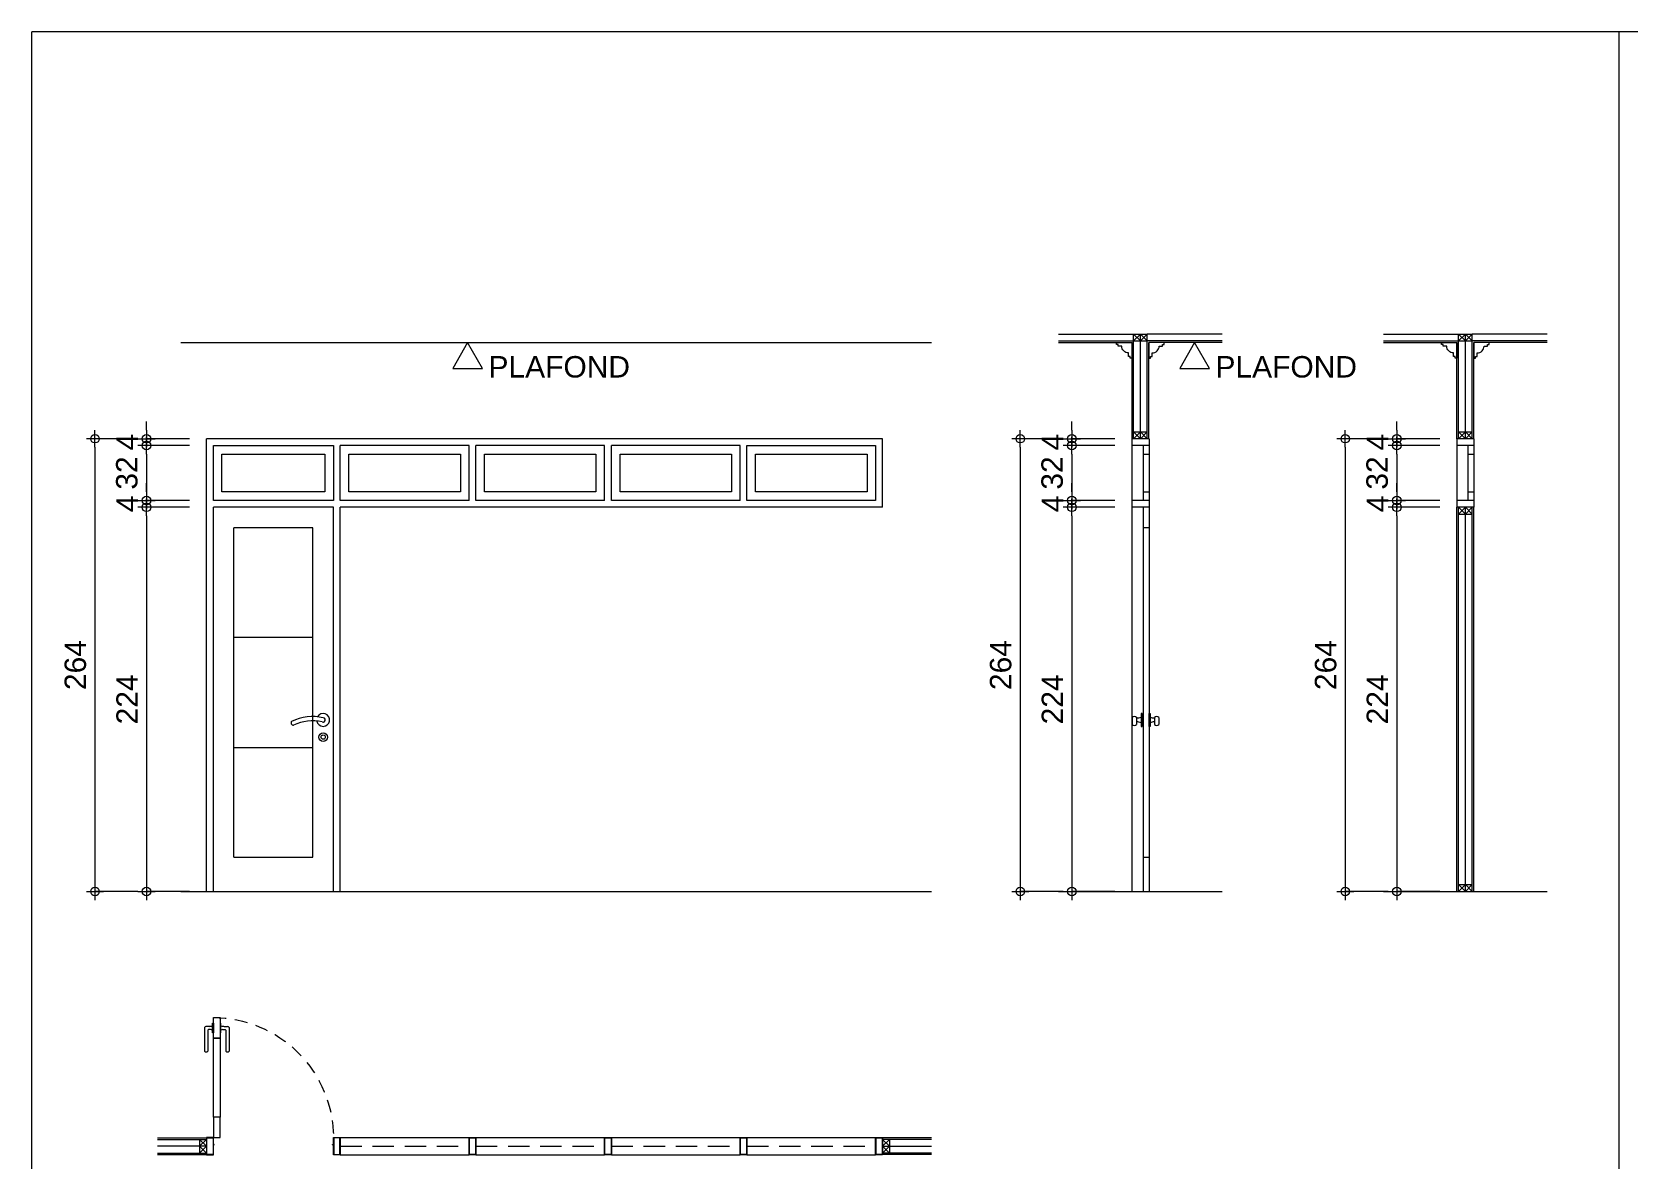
# Model space of a CAD drawing. Header units: millimetres. Extents: x -11 to 1625, y -267 to 195.
# Drawn here: x 998.4 to 1017, y -142.89 to -129.75 of the extents above; entities that cross this region are included whole.
import ezdxf

# ---------------------------------------------------------------- set-up
doc = ezdxf.new("R2010")
doc.units = ezdxf.units.MM
doc.linetypes.add('HIDDEN', pattern=[0.375, 0.25, -0.125])
for name, color, linetype, lineweight in [('ars', 11, 'Continuous', 5), ('kus', 63, 'Continuous', 15), ('lan', 7, 'Continuous', 15), ('not', 7, 'Continuous', 20), ('PARTISI', 190, 'Continuous', 9), ('pla', 213, 'Continuous', 15), ('u', 6, 'Continuous', 20)]:
    doc.layers.add(name, color=color, linetype=linetype, lineweight=lineweight)
doc.styles.add('S', font='SIMPLEX', dxfattribs={"width": 1.1})
doc.styles.get("Standard").update_dxf_attribs({"font": 'ARIALUNI.TTF'})
doc.dimstyles.new('SK 50', dxfattribs={"dimtxt": 0.25, "dimasz": 0.1, "dimexe": 0, "dimexo": 0, "dimgap": 0.1, "dimtad": 1, "dimdec": 0, "dimlfac": 50, "dimzin": 12, "dimdsep": 46, "dimtxsty": 'Standard', "dimblk": 'BULAT', "dimcen": 0.1, "dimclrd": 256, "dimclre": 256, "dimclrt": 256, "dimadec": 0, "dimazin": 3, "dimtfac": 1, "dimtdec": 0, "dimtofl": 0, "dimtmove": 0, "dimatfit": 3, "dimldrblk": 'BULAT', "dimfxl": 0, "dimtolj": 1, "dimtzin": 0, "dimlwd": -1, "dimlwe": -1, "dimarcsym": 0})

# ---------------------------------------------------------------- blocks, each defined once
blk = doc.blocks.new('P 70')
at = {"linetype": 'HIDDEN', "ltscale": 0.3}
blk.add_lwpolyline([(-0.74, 0.1, -0.414214), (-0.04, 0.8, -1.303225)], format="xyb", dxfattribs=at)
for points in [[(-0.04, 0.8), (-0.08, 0.8), (-0.08, 0.68), (-0.04, 0.68)], [(-0.04, 0.68), (-0.08, 0.68), (-0.08, 0.22), (-0.04, 0.22)], [(-0.04, 0.1), (-0.08, 0.1), (-0.08, 0.22), (-0.04, 0.22)], [(-0.7351, 0.06), (-0.74, 0.06), (-0.74, 0.0615), (-0.74, 0.1), (-0.78, 0.1), (-0.78, 0), (-0.74, 0), (-0.74, 0.0565), (-0.7351, 0.0583)], [(-0.742, 0.002), (-0.778, 0.002), (-0.778, 0.098), (-0.742, 0.098)], [(-0.0449, 0.06), (-0.04, 0.06), (-0.04, 0.0615), (-0.04, 0.1), (0, 0.1), (0, 0), (-0.04, 0), (-0.04, 0.0565), (-0.0449, 0.0583)], [(-0.038, 0.002), (-0.002, 0.002), (-0.002, 0.098), (-0.038, 0.098)]]:
    blk.add_lwpolyline(points, close=True)
blk = doc.blocks.new('PEILA')
blk.add_lwpolyline([(-0.188, -0.325), (0.188, -0.325), (0, 0)], close=True)
at = {"style": 'S', "width": 1.1, "flags": 4}
blk.add_attdef('CAT', (0.265, -0.289), '', height=0.2, dxfattribs=at)
blk = doc.blocks.new('BULAT')
for p, q in [((-1, 0), (1, 0)), ((0, -1), (0, 1))]:
    blk.add_line(p, q)
blk.add_circle((0, 0), 0.5)
blk = doc.blocks.new('*D2108')
at = {"layer": 'Defpoints', "color": 0, "ltscale": 0.15}
for p in [(1000.231, -135.29), (999.731, -139.77), (1000.231, -139.77)]:
    blk.add_point(p, dxfattribs=at)
at = {"layer": 'u', "ltscale": 0.15}
for p, q in [((1000.231, -135.29), (999.731, -135.29)), ((999.731, -135.39), (999.731, -139.67)), ((1000.231, -139.77), (999.731, -139.77))]:
    blk.add_line(p, q, dxfattribs=at)
at = {"layer": 'u', "ltscale": 0.15, "xscale": 0.1, "yscale": 0.1, "zscale": 0.1}
for p, rotation in [((999.731, -135.29), 90), ((999.731, -139.77), 270)]:
    blk.add_blockref('BULAT', p, dxfattribs=dict(at, rotation=rotation))
at = {"layer": 'u', "ltscale": 0.15, "insert": (999.505, -137.53), "char_height": 0.25, "attachment_point": 5, "rotation": 90}
blk.add_mtext('\\A1;224', dxfattribs=at)
blk = doc.blocks.new('*D2109')
at = {"layer": 'Defpoints', "color": 0, "ltscale": 0.15}
for p in [(1000.231, -134.57), (999.731, -135.21), (1000.231, -135.21)]:
    blk.add_point(p, dxfattribs=at)
at = {"layer": 'u', "ltscale": 0.15}
for p, q in [((1000.231, -134.57), (999.731, -134.57)), ((999.731, -134.67), (999.731, -135.11)), ((1000.231, -135.21), (999.731, -135.21))]:
    blk.add_line(p, q, dxfattribs=at)
at = {"layer": 'u', "ltscale": 0.15, "xscale": 0.1, "yscale": 0.1, "zscale": 0.1}
for p, rotation in [((999.731, -134.57), 90), ((999.731, -135.21), 270)]:
    blk.add_blockref('BULAT', p, dxfattribs=dict(at, rotation=rotation))
at = {"layer": 'u', "ltscale": 0.15, "insert": (999.503, -134.89), "char_height": 0.25, "attachment_point": 5, "rotation": 90}
blk.add_mtext('\\A1;32', dxfattribs=at)
blk = doc.blocks.new('*D2110')
at = {"layer": 'Defpoints', "color": 0, "ltscale": 0.15}
for p in [(1000.231, -134.49), (999.731, -134.57), (1000.231, -134.57)]:
    blk.add_point(p, dxfattribs=at)
at = {"layer": 'u', "ltscale": 0.15}
for p, q in [((999.731, -134.39), (999.731, -134.29)), ((1000.231, -134.49), (999.731, -134.49)), ((1000.231, -134.57), (999.731, -134.57)), ((999.731, -134.67), (999.731, -134.77))]:
    blk.add_line(p, q, dxfattribs=at)
at = {"layer": 'u', "ltscale": 0.15, "xscale": 0.1, "yscale": 0.1, "zscale": 0.1}
for p, rotation in [((999.731, -134.49), 270), ((999.731, -134.57), 90)]:
    blk.add_blockref('BULAT', p, dxfattribs=dict(at, rotation=rotation))
at = {"layer": 'u', "ltscale": 0.15, "insert": (999.506, -134.53), "char_height": 0.25, "attachment_point": 5, "rotation": 90}
blk.add_mtext('\\A1;4', dxfattribs=at)
blk = doc.blocks.new('*D2111')
at = {"layer": 'Defpoints', "color": 0, "ltscale": 0.15}
for p in [(999.631, -134.49), (999.131, -139.77), (999.631, -139.77)]:
    blk.add_point(p, dxfattribs=at)
at = {"layer": 'u', "ltscale": 0.15}
for p, q in [((999.631, -134.49), (999.131, -134.49)), ((999.131, -134.59), (999.131, -139.67)), ((999.631, -139.77), (999.131, -139.77))]:
    blk.add_line(p, q, dxfattribs=at)
at = {"layer": 'u', "ltscale": 0.15, "xscale": 0.1, "yscale": 0.1, "zscale": 0.1}
for p, rotation in [((999.131, -134.49), 90), ((999.131, -139.77), 270)]:
    blk.add_blockref('BULAT', p, dxfattribs=dict(at, rotation=rotation))
at = {"layer": 'u', "ltscale": 0.15, "insert": (998.903, -137.13), "char_height": 0.25, "attachment_point": 5, "rotation": 90}
blk.add_mtext('\\A1;264', dxfattribs=at)
blk = doc.blocks.new('*D2112')
at = {"layer": 'Defpoints', "color": 0, "ltscale": 0.15}
for p in [(1000.231, -135.21), (999.731, -135.29), (1000.231, -135.29)]:
    blk.add_point(p, dxfattribs=at)
at = {"layer": 'u', "ltscale": 0.15}
for p, q in [((999.731, -135.11), (999.731, -135.01)), ((1000.231, -135.21), (999.731, -135.21)), ((1000.231, -135.29), (999.731, -135.29)), ((999.731, -135.39), (999.731, -135.49))]:
    blk.add_line(p, q, dxfattribs=at)
at = {"layer": 'u', "ltscale": 0.15, "xscale": 0.1, "yscale": 0.1, "zscale": 0.1}
for p, rotation in [((999.731, -135.21), 270), ((999.731, -135.29), 90)]:
    blk.add_blockref('BULAT', p, dxfattribs=dict(at, rotation=rotation))
at = {"layer": 'u', "ltscale": 0.15, "insert": (999.506, -135.25), "char_height": 0.25, "attachment_point": 5, "rotation": 90}
blk.add_mtext('\\A1;4', dxfattribs=at)
blk = doc.blocks.new('*D2113')
at = {"layer": 'Defpoints', "color": 0, "ltscale": 0.15}
for p in [(1011.017, -135.29), (1010.517, -139.77), (1011.017, -139.77)]:
    blk.add_point(p, dxfattribs=at)
at = {"layer": 'u', "ltscale": 0.15}
for p, q in [((1011.017, -135.29), (1010.517, -135.29)), ((1010.517, -135.39), (1010.517, -139.67)), ((1011.017, -139.77), (1010.517, -139.77))]:
    blk.add_line(p, q, dxfattribs=at)
at = {"layer": 'u', "ltscale": 0.15, "xscale": 0.1, "yscale": 0.1, "zscale": 0.1}
for p, rotation in [((1010.517, -135.29), 90), ((1010.517, -139.77), 270)]:
    blk.add_blockref('BULAT', p, dxfattribs=dict(at, rotation=rotation))
at = {"layer": 'u', "ltscale": 0.15, "insert": (1010.291, -137.53), "char_height": 0.25, "attachment_point": 5, "rotation": 90}
blk.add_mtext('\\A1;224', dxfattribs=at)
blk = doc.blocks.new('*D2114')
at = {"layer": 'Defpoints', "color": 0, "ltscale": 0.15}
for p in [(1011.017, -134.57), (1010.517, -135.21), (1011.017, -135.21)]:
    blk.add_point(p, dxfattribs=at)
at = {"layer": 'u', "ltscale": 0.15}
for p, q in [((1011.017, -134.57), (1010.517, -134.57)), ((1010.517, -134.67), (1010.517, -135.11)), ((1011.017, -135.21), (1010.517, -135.21))]:
    blk.add_line(p, q, dxfattribs=at)
at = {"layer": 'u', "ltscale": 0.15, "xscale": 0.1, "yscale": 0.1, "zscale": 0.1}
for p, rotation in [((1010.517, -134.57), 90), ((1010.517, -135.21), 270)]:
    blk.add_blockref('BULAT', p, dxfattribs=dict(at, rotation=rotation))
at = {"layer": 'u', "ltscale": 0.15, "insert": (1010.289, -134.89), "char_height": 0.25, "attachment_point": 5, "rotation": 90}
blk.add_mtext('\\A1;32', dxfattribs=at)
blk = doc.blocks.new('*D2115')
at = {"layer": 'Defpoints', "color": 0, "ltscale": 0.15}
for p in [(1011.017, -134.49), (1010.517, -134.57), (1011.017, -134.57)]:
    blk.add_point(p, dxfattribs=at)
at = {"layer": 'u', "ltscale": 0.15}
for p, q in [((1010.517, -134.39), (1010.517, -134.29)), ((1011.017, -134.49), (1010.517, -134.49)), ((1011.017, -134.57), (1010.517, -134.57)), ((1010.517, -134.67), (1010.517, -134.77))]:
    blk.add_line(p, q, dxfattribs=at)
at = {"layer": 'u', "ltscale": 0.15, "xscale": 0.1, "yscale": 0.1, "zscale": 0.1}
for p, rotation in [((1010.517, -134.49), 270), ((1010.517, -134.57), 90)]:
    blk.add_blockref('BULAT', p, dxfattribs=dict(at, rotation=rotation))
at = {"layer": 'u', "ltscale": 0.15, "insert": (1010.292, -134.53), "char_height": 0.25, "attachment_point": 5, "rotation": 90}
blk.add_mtext('\\A1;4', dxfattribs=at)
blk = doc.blocks.new('*D2116')
at = {"layer": 'Defpoints', "color": 0, "ltscale": 0.15}
for p in [(1010.417, -134.49), (1009.917, -139.77), (1010.417, -139.77)]:
    blk.add_point(p, dxfattribs=at)
at = {"layer": 'u', "ltscale": 0.15}
for p, q in [((1010.417, -134.49), (1009.917, -134.49)), ((1009.917, -134.59), (1009.917, -139.67)), ((1010.417, -139.77), (1009.917, -139.77))]:
    blk.add_line(p, q, dxfattribs=at)
at = {"layer": 'u', "ltscale": 0.15, "xscale": 0.1, "yscale": 0.1, "zscale": 0.1}
for p, rotation in [((1009.917, -134.49), 90), ((1009.917, -139.77), 270)]:
    blk.add_blockref('BULAT', p, dxfattribs=dict(at, rotation=rotation))
at = {"layer": 'u', "ltscale": 0.15, "insert": (1009.689, -137.13), "char_height": 0.25, "attachment_point": 5, "rotation": 90}
blk.add_mtext('\\A1;264', dxfattribs=at)
blk = doc.blocks.new('*D2117')
at = {"layer": 'Defpoints', "color": 0, "ltscale": 0.15}
for p in [(1011.017, -135.21), (1010.517, -135.29), (1011.017, -135.29)]:
    blk.add_point(p, dxfattribs=at)
at = {"layer": 'u', "ltscale": 0.15}
for p, q in [((1010.517, -135.11), (1010.517, -135.01)), ((1011.017, -135.21), (1010.517, -135.21)), ((1011.017, -135.29), (1010.517, -135.29)), ((1010.517, -135.39), (1010.517, -135.49))]:
    blk.add_line(p, q, dxfattribs=at)
at = {"layer": 'u', "ltscale": 0.15, "xscale": 0.1, "yscale": 0.1, "zscale": 0.1}
for p, rotation in [((1010.517, -135.21), 270), ((1010.517, -135.29), 90)]:
    blk.add_blockref('BULAT', p, dxfattribs=dict(at, rotation=rotation))
at = {"layer": 'u', "ltscale": 0.15, "insert": (1010.292, -135.25), "char_height": 0.25, "attachment_point": 5, "rotation": 90}
blk.add_mtext('\\A1;4', dxfattribs=at)
blk = doc.blocks.new('*D2118')
at = {"layer": 'Defpoints', "color": 0, "ltscale": 0.15}
for p in [(1014.805, -135.29), (1014.305, -139.77), (1014.805, -139.77)]:
    blk.add_point(p, dxfattribs=at)
at = {"layer": 'u', "ltscale": 0.15}
for p, q in [((1014.805, -135.29), (1014.305, -135.29)), ((1014.305, -135.39), (1014.305, -139.67)), ((1014.805, -139.77), (1014.305, -139.77))]:
    blk.add_line(p, q, dxfattribs=at)
at = {"layer": 'u', "ltscale": 0.15, "xscale": 0.1, "yscale": 0.1, "zscale": 0.1}
for p, rotation in [((1014.305, -135.29), 90), ((1014.305, -139.77), 270)]:
    blk.add_blockref('BULAT', p, dxfattribs=dict(at, rotation=rotation))
at = {"layer": 'u', "ltscale": 0.15, "insert": (1014.079, -137.53), "char_height": 0.25, "attachment_point": 5, "rotation": 90}
blk.add_mtext('\\A1;224', dxfattribs=at)
blk = doc.blocks.new('*D2119')
at = {"layer": 'Defpoints', "color": 0, "ltscale": 0.15}
for p in [(1014.805, -134.57), (1014.305, -135.21), (1014.805, -135.21)]:
    blk.add_point(p, dxfattribs=at)
at = {"layer": 'u', "ltscale": 0.15}
for p, q in [((1014.805, -134.57), (1014.305, -134.57)), ((1014.305, -134.67), (1014.305, -135.11)), ((1014.805, -135.21), (1014.305, -135.21))]:
    blk.add_line(p, q, dxfattribs=at)
at = {"layer": 'u', "ltscale": 0.15, "xscale": 0.1, "yscale": 0.1, "zscale": 0.1}
for p, rotation in [((1014.305, -134.57), 90), ((1014.305, -135.21), 270)]:
    blk.add_blockref('BULAT', p, dxfattribs=dict(at, rotation=rotation))
at = {"layer": 'u', "ltscale": 0.15, "insert": (1014.077, -134.89), "char_height": 0.25, "attachment_point": 5, "rotation": 90}
blk.add_mtext('\\A1;32', dxfattribs=at)
blk = doc.blocks.new('*D2120')
at = {"layer": 'Defpoints', "color": 0, "ltscale": 0.15}
for p in [(1014.805, -134.49), (1014.305, -134.57), (1014.805, -134.57)]:
    blk.add_point(p, dxfattribs=at)
at = {"layer": 'u', "ltscale": 0.15}
for p, q in [((1014.305, -134.39), (1014.305, -134.29)), ((1014.805, -134.49), (1014.305, -134.49)), ((1014.805, -134.57), (1014.305, -134.57)), ((1014.305, -134.67), (1014.305, -134.77))]:
    blk.add_line(p, q, dxfattribs=at)
at = {"layer": 'u', "ltscale": 0.15, "xscale": 0.1, "yscale": 0.1, "zscale": 0.1}
for p, rotation in [((1014.305, -134.49), 270), ((1014.305, -134.57), 90)]:
    blk.add_blockref('BULAT', p, dxfattribs=dict(at, rotation=rotation))
at = {"layer": 'u', "ltscale": 0.15, "insert": (1014.08, -134.53), "char_height": 0.25, "attachment_point": 5, "rotation": 90}
blk.add_mtext('\\A1;4', dxfattribs=at)
blk = doc.blocks.new('*D2121')
at = {"layer": 'Defpoints', "color": 0, "ltscale": 0.15}
for p in [(1014.205, -134.49), (1013.705, -139.77), (1014.205, -139.77)]:
    blk.add_point(p, dxfattribs=at)
at = {"layer": 'u', "ltscale": 0.15}
for p, q in [((1014.205, -134.49), (1013.705, -134.49)), ((1013.705, -134.59), (1013.705, -139.67)), ((1014.205, -139.77), (1013.705, -139.77))]:
    blk.add_line(p, q, dxfattribs=at)
at = {"layer": 'u', "ltscale": 0.15, "xscale": 0.1, "yscale": 0.1, "zscale": 0.1}
for p, rotation in [((1013.705, -134.49), 90), ((1013.705, -139.77), 270)]:
    blk.add_blockref('BULAT', p, dxfattribs=dict(at, rotation=rotation))
at = {"layer": 'u', "ltscale": 0.15, "insert": (1013.477, -137.13), "char_height": 0.25, "attachment_point": 5, "rotation": 90}
blk.add_mtext('\\A1;264', dxfattribs=at)
blk = doc.blocks.new('*D2122')
at = {"layer": 'Defpoints', "color": 0, "ltscale": 0.15}
for p in [(1014.805, -135.21), (1014.305, -135.29), (1014.805, -135.29)]:
    blk.add_point(p, dxfattribs=at)
at = {"layer": 'u', "ltscale": 0.15}
for p, q in [((1014.305, -135.11), (1014.305, -135.01)), ((1014.805, -135.21), (1014.305, -135.21)), ((1014.805, -135.29), (1014.305, -135.29)), ((1014.305, -135.39), (1014.305, -135.49))]:
    blk.add_line(p, q, dxfattribs=at)
at = {"layer": 'u', "ltscale": 0.15, "xscale": 0.1, "yscale": 0.1, "zscale": 0.1}
for p, rotation in [((1014.305, -135.21), 270), ((1014.305, -135.29), 90)]:
    blk.add_blockref('BULAT', p, dxfattribs=dict(at, rotation=rotation))
at = {"layer": 'u', "ltscale": 0.15, "insert": (1014.08, -135.25), "char_height": 0.25, "attachment_point": 5, "rotation": 90}
blk.add_mtext('\\A1;4', dxfattribs=at)

msp = doc.modelspace()

# ---------------------------------------------------------------- linework, layer by layer
at = {"layer": 'ars'}
for p, q in [((1010.3634619, -133.3698056), (1011.2190598, -133.3698056)), ((1011.2190598, -134.4898056), (1011.2190598, -133.3698056)), ((1011.2370598, -133.3498056), (1011.3170598, -133.2698056)), ((1011.2370598, -133.2698056), (1011.3170598, -133.3498056)), ((1011.3170598, -133.2698056), (1011.3970598, -133.3498056)), ((1011.3170598, -133.3498056), (1011.3970598, -133.2698056)), ((1011.4150598, -134.4898056), (1011.4150598, -133.3698056)), ((1012.2706576, -133.3698056), (1011.4150598, -133.3698056)), ((1014.1510124, -133.3698056), (1015.0066102, -133.3698056)), ((1015.0066102, -134.4898056), (1015.0066102, -133.3698056)), ((1015.0246102, -133.3498056), (1015.1046102, -133.2698056)), ((1015.0246102, -133.2698056), (1015.1046102, -133.3498056)), ((1015.1046102, -133.2698056), (1015.1846102, -133.3498056)), ((1015.1046102, -133.3498056), (1015.1846102, -133.2698056)), ((1015.2026102, -134.4898056), (1015.2026102, -133.3698056)), ((1016.0582081, -133.3698056), (1015.2026102, -133.3698056)), ((1011.2370598, -134.4898056), (1011.3170598, -134.4098056)), ((1011.2370598, -134.4098056), (1011.3170598, -134.4898056)), ((1011.3170598, -134.4098056), (1011.3970598, -134.4898056)), ((1011.3170598, -134.4898056), (1011.3970598, -134.4098056)), ((1015.0246102, -134.4898056), (1015.1046102, -134.4098056)), ((1015.0246102, -134.4098056), (1015.1046102, -134.4898056)), ((1015.1046102, -134.4098056), (1015.1846102, -134.4898056)), ((1015.1046102, -134.4898056), (1015.1846102, -134.4098056)), ((1015.0066102, -139.7698056), (1015.0066102, -135.2898056)), ((1015.0246102, -135.3698056), (1015.1046102, -135.2898056)), ((1015.0246102, -135.2898056), (1015.1046102, -135.3698056)), ((1015.1046102, -135.2898056), (1015.1846102, -135.3698056)), ((1015.1046102, -135.3698056), (1015.1846102, -135.2898056)), ((1015.2026102, -139.7698056), (1015.2026102, -135.2898056)), ((1015.0246102, -139.6898056), (1015.1046102, -139.7698056)), ((1015.0246102, -139.7698056), (1015.1046102, -139.6898056)), ((1015.1046102, -139.7698056), (1015.1846102, -139.6898056)), ((1015.1046102, -139.6898056), (1015.1846102, -139.7698056)), ((999.8606628, -142.6432283), (1000.4306628, -142.6432283)), ((1000.4306628, -142.6612283), (1000.3506628, -142.7412283)), ((1000.3506628, -142.6612283), (1000.4306628, -142.7412283)), ((1008.8806628, -142.6432283), (1008.3106628, -142.6432283)), ((1008.3106628, -142.6612283), (1008.3906628, -142.7412283)), ((1008.3906628, -142.6612283), (1008.3106628, -142.7412283)), ((999.8606628, -142.8392283), (1000.4306628, -142.8392283)), ((1000.3506628, -142.7412283), (1000.4306628, -142.8212283)), ((1000.4306628, -142.7412283), (1000.3506628, -142.8212283)), ((1008.3906628, -142.7412283), (1008.3106628, -142.8212283)), ((1008.3106628, -142.7412283), (1008.3906628, -142.8212283)), ((1008.8806628, -142.8392283), (1008.3106628, -142.8392283))]:
    msp.add_line(p, q, dxfattribs=at)
for points in [[(1011.2214432, -137.7402794), (1011.2214432, -137.823843)], [(1011.2714432, -137.7402794), (1011.2714432, -137.823843)], [(1011.2783322, -137.7463331), (1011.2714432, -137.7463331)], [(1011.2783322, -137.793278), (1011.2714432, -137.793278)], [(1011.4757874, -137.7463331), (1011.4826763, -137.7463331)], [(1011.4757874, -137.793278), (1011.4826763, -137.793278)], [(1011.4826763, -137.7402794), (1011.4826763, -137.823843)], [(1011.5326763, -137.7402794), (1011.5326763, -137.823843)], [(1000.4082851, -141.3577334), (1000.4082851, -141.6336671)], [(1000.4666171, -141.3429667), (1000.4239504, -141.3429667)], [(1000.4457851, -141.3895462), (1000.4457851, -141.6336671)], [(1000.4782912, -141.3804667), (1000.4545472, -141.3804667)], [(1000.6230344, -141.3804667), (1000.6467783, -141.3804667)], [(1000.6347085, -141.3429667), (1000.6773752, -141.3429667)], [(1000.6555405, -141.3895462), (1000.6555405, -141.6336671)], [(1000.6930405, -141.3577334), (1000.6930405, -141.6336671)]]:
    msp.add_lwpolyline(points, dxfattribs=at)
for points in [[(1011.3370598, -137.6948056), (1011.3255561, -137.6948056), (1011.3255561, -137.8448056), (1011.3370598, -137.8448056)], [(1011.4170598, -137.6948056), (1011.4285634, -137.6948056), (1011.4285634, -137.8448056), (1011.4170598, -137.8448056)], [(1000.5106628, -141.4174783), (1000.5020351, -141.4174783), (1000.5020351, -141.3049783), (1000.5106628, -141.3049783)], [(1000.5906628, -141.4174783), (1000.5992905, -141.4174783), (1000.5992905, -141.3049783), (1000.5906628, -141.3049783)]]:
    msp.add_lwpolyline(points, close=True, dxfattribs=at)
for radius in [0.05, 0.025]:
    msp.add_circle((1001.7906628, -137.9698056), radius, dxfattribs=at)
for centre, radius, start, end in [((1001.4427458, -137.8049165), 0.0266789, 136.51723334, 275.64752154), ((1001.6656628, -138.2814872), 0.5510465, 76.88883355, 116.08237744), ((1001.6689306, -138.2926738), 0.5125345, 77.52780495, 115.86066295), ((1001.7906628, -137.7698056), 0.075, 189.64596199, 151.17059199), ((1001.7906628, -137.7698056), 0.025, 243.78816417, 90), ((1011.2464432, -137.7702638), 0.0390393, 50.17975461, 129.82024539), ((1011.2464432, -137.7938586), 0.0390393, 230.17975461, 309.82024539), ((1011.2759159, -137.5970464), 0.1493062, 269.07273269, 289.4189203), ((1011.2759159, -137.9425647), 0.1493062, 70.5810797, 90.92726731), ((1011.4782036, -137.5970464), 0.1493062, 250.5810797, 270.92726731), ((1011.4782036, -137.9425647), 0.1493062, 89.07273269, 109.4189203), ((1011.5076763, -137.7702638), 0.0390393, 50.17975461, 129.82024539), ((1011.5076763, -137.7938586), 0.0390393, 230.17975461, 309.82024539), ((1000.4426758, -141.3785243), 0.0401868, 117.77227098, 148.84496718), ((1000.4591977, -141.3937224), 0.0140478, 109.33238929, 162.70547421), ((1000.4648049, -141.2310018), 0.1119796, 269.07273269, 289.4189203), ((1000.4684689, -141.4789229), 0.0989449, 70.1693486, 84.30285984), ((1000.6365207, -141.2310018), 0.1119796, 250.5810797, 270.92726731), ((1000.6328567, -141.4789229), 0.0989449, 95.69714016, 109.8306514), ((1000.6421278, -141.3937224), 0.0140478, 17.29452579, 70.66761071), ((1000.6586498, -141.3785243), 0.0401868, 31.15503282, 62.22772902), ((1000.4270351, -141.6097359), 0.0304017, 231.92142877, 308.07857123), ((1000.6742905, -141.6097359), 0.0304017, 231.92142877, 308.07857123)]:
    msp.add_arc(centre, radius, start, end, dxfattribs=at)
at = {"layer": 'kus'}
for p, q in [((1000.4306628, -139.7698056), (1000.4306628, -134.4898056)), ((1008.3106628, -134.4898056), (1000.4306628, -134.4898056)), ((1008.3106628, -135.2898056), (1008.3106628, -134.4898056)), ((1011.4170598, -134.4898056), (1011.2170598, -134.4898056)), ((1011.2170598, -134.4898056), (1011.2170598, -139.7698056)), ((1011.4170598, -134.4898056), (1011.4170598, -139.7698056)), ((1015.2046102, -134.4898056), (1015.0046102, -134.4898056)), ((1015.0046102, -134.4898056), (1015.0046102, -135.2898056)), ((1015.2046102, -134.4898056), (1015.2046102, -135.2898056)), ((1001.9906628, -135.2098056), (1001.9906628, -134.5698056)), ((1003.4906628, -134.5698056), (1001.9906628, -134.5698056)), ((1003.4906628, -135.2098056), (1003.4906628, -134.5698056)), ((1003.5706628, -135.2098056), (1003.5706628, -134.5698056)), ((1005.0706628, -134.5698056), (1003.5706628, -134.5698056)), ((1005.0706628, -135.2098056), (1005.0706628, -134.5698056)), ((1005.1506628, -135.2098056), (1005.1506628, -134.5698056)), ((1006.6506628, -134.5698056), (1005.1506628, -134.5698056)), ((1006.6506628, -135.2098056), (1006.6506628, -134.5698056)), ((1011.4170598, -134.5698056), (1011.2170598, -134.5698056)), ((1011.3470598, -134.5698056), (1011.3470598, -135.2098056)), ((1011.3470598, -134.6698056), (1011.4170598, -134.6698056)), ((1015.2046102, -134.5698056), (1015.0046102, -134.5698056)), ((1015.1346102, -134.5698056), (1015.1346102, -135.2098056)), ((1015.1346102, -134.6698056), (1015.2046102, -134.6698056)), ((1003.4906628, -135.2098056), (1001.9906628, -135.2098056)), ((1005.0706628, -135.2098056), (1003.5706628, -135.2098056)), ((1006.6506628, -135.2098056), (1005.1506628, -135.2098056)), ((1011.4170598, -135.2098056), (1011.2170598, -135.2098056)), ((1011.3470598, -135.1098056), (1011.4170598, -135.1098056)), ((1015.2046102, -135.2098056), (1015.0046102, -135.2098056)), ((1015.1346102, -135.1098056), (1015.2046102, -135.1098056)), ((1000.5106628, -139.7698056), (1000.5106628, -135.2898056)), ((1001.9106628, -135.2898056), (1000.5106628, -135.2898056)), ((1001.9106628, -139.7698056), (1001.9106628, -135.2898056)), ((1001.9906628, -139.7698056), (1001.9906628, -135.2898056)), ((1008.3106628, -135.2898056), (1001.9906628, -135.2898056)), ((1011.4170598, -135.2898056), (1011.2170598, -135.2898056)), ((1011.3470598, -135.2898056), (1011.3470598, -139.7698056)), ((1015.2046102, -135.2898056), (1015.0046102, -135.2898056)), ((1000.7506628, -139.3698056), (1000.7506628, -135.5298056)), ((1001.6706628, -135.5298056), (1000.7506628, -135.5298056)), ((1001.6706628, -139.3698056), (1001.6706628, -135.5298056)), ((1011.4170598, -135.5298056), (1011.3470598, -135.5298056)), ((1001.6706628, -136.8098056), (1000.7506628, -136.8098056)), ((1000.7506628, -138.0898056), (1001.6706628, -138.0898056)), ((1000.7506628, -139.3698056), (1001.6706628, -139.3698056)), ((1011.3470598, -139.3698056), (1011.4170598, -139.3698056)), ((1001.9906628, -142.6412283), (1003.4906628, -142.6412283)), ((1003.5706628, -142.6412283), (1005.0706628, -142.6412283)), ((1005.1506628, -142.6412283), (1006.6506628, -142.6412283)), ((1006.7306628, -142.6412283), (1008.2306628, -142.6412283)), ((1001.9906628, -142.8412283), (1003.4906628, -142.8412283)), ((1003.5706628, -142.8412283), (1005.0706628, -142.8412283)), ((1005.1506628, -142.8412283), (1006.6506628, -142.8412283)), ((1006.7306628, -142.8412283), (1008.2306628, -142.8412283))]:
    msp.add_line(p, q, dxfattribs=at)
at = {"layer": 'kus', "linetype": 'HIDDEN'}
for p, q in [((1001.9906628, -142.7412283), (1003.4906628, -142.7412283)), ((1003.5706628, -142.7412283), (1005.0706628, -142.7412283)), ((1005.1506628, -142.7412283), (1006.6506628, -142.7412283)), ((1006.7306628, -142.7412283), (1008.2306628, -142.7412283))]:
    msp.add_line(p, q, dxfattribs=at)
at = {"layer": 'kus'}
for points in [[(1001.9106628, -134.5698056), (1001.9106628, -135.2098056), (1000.5106628, -135.2098056), (1000.5106628, -134.5698056)], [(1001.8106628, -134.6698056), (1001.8106628, -135.1098056), (1000.6106628, -135.1098056), (1000.6106628, -134.6698056)], [(1003.3906628, -134.6698056), (1003.3906628, -135.1098056), (1002.0906628, -135.1098056), (1002.0906628, -134.6698056)], [(1004.9706628, -134.6698056), (1004.9706628, -135.1098056), (1003.6706628, -135.1098056), (1003.6706628, -134.6698056)], [(1006.5506628, -134.6698056), (1006.5506628, -135.1098056), (1005.2506628, -135.1098056), (1005.2506628, -134.6698056)], [(1008.2306628, -134.5698056), (1008.2306628, -135.2098056), (1006.7306628, -135.2098056), (1006.7306628, -134.5698056)], [(1008.1306628, -134.6698056), (1008.1306628, -135.1098056), (1006.8306628, -135.1098056), (1006.8306628, -134.6698056)], [(1003.5706628, -142.8412283), (1003.4906628, -142.8412283), (1003.4906628, -142.6412283), (1003.5706628, -142.6412283)], [(1003.5666628, -142.8372283), (1003.4946628, -142.8372283), (1003.4946628, -142.6452283), (1003.5666628, -142.6452283)], [(1005.1506628, -142.8412283), (1005.0706628, -142.8412283), (1005.0706628, -142.6412283), (1005.1506628, -142.6412283)], [(1005.1466628, -142.8372283), (1005.0746628, -142.8372283), (1005.0746628, -142.6452283), (1005.1466628, -142.6452283)], [(1006.7306628, -142.8412283), (1006.6506628, -142.8412283), (1006.6506628, -142.6412283), (1006.7306628, -142.6412283)], [(1006.7266628, -142.8372283), (1006.6546628, -142.8372283), (1006.6546628, -142.6452283), (1006.7266628, -142.6452283)], [(1008.3106628, -142.8412283), (1008.2306628, -142.8412283), (1008.2306628, -142.6412283), (1008.3106628, -142.6412283)], [(1008.3066628, -142.8372283), (1008.2346628, -142.8372283), (1008.2346628, -142.6452283), (1008.3066628, -142.6452283)]]:
    msp.add_lwpolyline(points, close=True, dxfattribs=at)
at = {"layer": 'lan'}
for p, q in [((1063.3957723, -129.7457819), (998.3957723, -129.7457819)), ((998.3957723, -153.1457819), (998.3957723, -129.7457819)), ((1016.8957723, -153.1457819), (1016.8957723, -129.7457819)), ((1000.1306628, -133.3698056), (1008.8806628, -133.3698056)), ((1000.1306628, -139.7698056), (1008.8806628, -139.7698056)), ((1010.3634619, -139.7698056), (1012.2706576, -139.7698056)), ((1014.1510124, -139.7698056), (1016.0582081, -139.7698056))]:
    msp.add_line(p, q, dxfattribs=at)
for points in [[(1011.0590598, -133.4098056), (1011.0590598, -133.3898056), (1011.0390598, -133.3898056), (1011.0390598, -133.3698056), (1011.2190598, -133.3698056), (1011.2190598, -133.5498056), (1011.1990598, -133.5498056), (1011.1990598, -133.5298056), (1011.1790598, -133.5298056), (1011.1790598, -133.4898056, -0.4142135624), (1011.0990598, -133.4098056)], [(1011.5750598, -133.4098056), (1011.5750598, -133.3898056), (1011.5950598, -133.3898056), (1011.5950598, -133.3698056), (1011.4150598, -133.3698056), (1011.4150598, -133.5498056), (1011.4350598, -133.5498056), (1011.4350598, -133.5298056), (1011.4550598, -133.5298056), (1011.4550598, -133.4898056, 0.4142135624), (1011.5350598, -133.4098056)], [(1014.8466102, -133.4098056), (1014.8466102, -133.3898056), (1014.8266102, -133.3898056), (1014.8266102, -133.3698056), (1015.0066102, -133.3698056), (1015.0066102, -133.5498056), (1014.9866102, -133.5498056), (1014.9866102, -133.5298056), (1014.9666102, -133.5298056), (1014.9666102, -133.4898056, -0.4142135624), (1014.8866102, -133.4098056)], [(1015.3626102, -133.4098056), (1015.3626102, -133.3898056), (1015.3826102, -133.3898056), (1015.3826102, -133.3698056), (1015.2026102, -133.3698056), (1015.2026102, -133.5498056), (1015.2226102, -133.5498056), (1015.2226102, -133.5298056), (1015.2426102, -133.5298056), (1015.2426102, -133.4898056, 0.4142135624), (1015.3226102, -133.4098056)]]:
    msp.add_lwpolyline(points, format="xyb", close=True, dxfattribs=at)
at = {"layer": 'PARTISI'}
for p, q in [((1011.2370598, -134.4898056), (1011.2370598, -133.2698056)), ((1011.2370598, -133.2698056), (1011.3970598, -133.2698056)), ((1011.2370598, -133.3498056), (1011.3970598, -133.3498056)), ((1011.3170598, -134.4898056), (1011.3170598, -133.2698056)), ((1011.3970598, -134.4898056), (1011.3970598, -133.2698056)), ((1015.0246102, -134.4898056), (1015.0246102, -133.2698056)), ((1015.0246102, -133.2698056), (1015.1846102, -133.2698056)), ((1015.0246102, -133.3498056), (1015.1846102, -133.3498056)), ((1015.1046102, -134.4898056), (1015.1046102, -133.2698056)), ((1015.1846102, -134.4898056), (1015.1846102, -133.2698056)), ((1011.2370598, -134.4098056), (1011.3970598, -134.4098056)), ((1015.0246102, -134.4098056), (1015.1846102, -134.4098056)), ((1015.0246102, -139.7698056), (1015.0246102, -135.2898056)), ((1015.0246102, -135.3698056), (1015.1846102, -135.3698056)), ((1015.1046102, -139.7698056), (1015.1046102, -135.2898056)), ((1015.1846102, -139.7698056), (1015.1846102, -135.2898056)), ((1015.0246102, -139.6898056), (1015.1846102, -139.6898056)), ((999.8606628, -142.6612283), (1000.4306628, -142.6612283)), ((1000.3506628, -142.6612283), (1000.3506628, -142.8212283)), ((1008.8806628, -142.6612283), (1008.3106628, -142.6612283)), ((1008.3906628, -142.6612283), (1008.3906628, -142.8212283)), ((1000.4306628, -142.7412283), (999.8606628, -142.7412283)), ((999.8606628, -142.8212283), (1000.4306628, -142.8212283)), ((1008.3106628, -142.7412283), (1008.8806628, -142.7412283)), ((1008.8806628, -142.8212283), (1008.3106628, -142.8212283))]:
    msp.add_line(p, q, dxfattribs=at)
at = {"layer": 'pla'}
for p, q in [((1010.3634619, -133.2698056), (1011.2370598, -133.2698056)), ((1010.3634619, -133.3498056), (1011.2370598, -133.3498056)), ((1012.2706576, -133.2698056), (1011.3970598, -133.2698056)), ((1012.2706576, -133.3498056), (1011.3970598, -133.3498056)), ((1014.1510124, -133.2698056), (1015.0246102, -133.2698056)), ((1014.1510124, -133.3498056), (1015.0246102, -133.3498056)), ((1016.0582081, -133.2698056), (1015.1846102, -133.2698056)), ((1016.0582081, -133.3498056), (1015.1846102, -133.3498056))]:
    msp.add_line(p, q, dxfattribs=at)

# ---------------------------------------------------------------- block references
at = {"layer": 'kus', "linetype": 'HIDDEN', "xscale": -2, "yscale": 2, "zscale": 2}
msp.add_blockref('P 70', (1000.4306628, -142.8412283), dxfattribs=at)
at = {"layer": 'not'}
ref = msp.add_blockref('PEILA', (1003.4745294, -133.3698056), dxfattribs=dict(at, xscale=0.9237604307034012, yscale=0.9237604307034012, zscale=0.9237604307034012))
ref.add_attrib('CAT', 'PLAFOND', (1003.7178748, -133.7763574), dxfattribs={"layer": '0', "height": 0.25, "flags": 4})
ref = msp.add_blockref('PEILA', (1011.9482431, -133.3698056), dxfattribs=dict(at, xscale=0.9237604307034012, yscale=0.9237604307034012, zscale=0.9237604307034012))
ref.add_attrib('CAT', 'PLAFOND', (1012.1915885, -133.7763574), dxfattribs={"layer": '0', "height": 0.25, "flags": 4})

# ---------------------------------------------------------------- dimensions: what is measured, and where the dimension line sits
at = {"layer": 'u', "ltscale": 0.15}
for base, p1, p2, picture, middle in [((999.7306628, -134.5698056), (1000.2306628, -134.4898056), (1000.2306628, -134.5698056), '*D2110', (999.7306628, -134.5298056)), ((1010.5170598, -134.5698056), (1011.0170598, -134.4898056), (1011.0170598, -134.5698056), '*D2115', (1010.5170598, -134.5298056)), ((1014.3046102, -134.5698056), (1014.8046102, -134.4898056), (1014.8046102, -134.5698056), '*D2120', (1014.3046102, -134.5298056)), ((999.1306628, -139.7698056), (999.6306628, -134.4898056), (999.6306628, -139.7698056), '*D2111', (999.1306628, -137.1298056)), ((999.7306628, -135.2098056), (1000.2306628, -134.5698056), (1000.2306628, -135.2098056), '*D2109', (999.7306628, -134.8898056)), ((1009.9170598, -139.7698056), (1010.4170598, -134.4898056), (1010.4170598, -139.7698056), '*D2116', (1009.9170598, -137.1298056)), ((1010.5170598, -135.2098056), (1011.0170598, -134.5698056), (1011.0170598, -135.2098056), '*D2114', (1010.5170598, -134.8898056)), ((1013.7046102, -139.7698056), (1014.2046102, -134.4898056), (1014.2046102, -139.7698056), '*D2121', (1013.7046102, -137.1298056)), ((1014.3046102, -135.2098056), (1014.8046102, -134.5698056), (1014.8046102, -135.2098056), '*D2119', (1014.3046102, -134.8898056)), ((999.7306628, -135.2898056), (1000.2306628, -135.2098056), (1000.2306628, -135.2898056), '*D2112', (999.7306628, -135.2498056)), ((1010.5170598, -135.2898056), (1011.0170598, -135.2098056), (1011.0170598, -135.2898056), '*D2117', (1010.5170598, -135.2498056)), ((1014.3046102, -135.2898056), (1014.8046102, -135.2098056), (1014.8046102, -135.2898056), '*D2122', (1014.3046102, -135.2498056)), ((999.7306628, -139.7698056), (1000.2306628, -135.2898056), (1000.2306628, -139.7698056), '*D2108', (999.7306628, -137.5298056)), ((1010.5170598, -139.7698056), (1011.0170598, -135.2898056), (1011.0170598, -139.7698056), '*D2113', (1010.5170598, -137.5298056)), ((1014.3046102, -139.7698056), (1014.8046102, -135.2898056), (1014.8046102, -139.7698056), '*D2118', (1014.3046102, -137.5298056))]:
    dim = msp.add_linear_dim(base=base, p1=p1, p2=p2, angle=270, dimstyle='SK 50', dxfattribs=at)
    dim.commit()
    dim.dimension.update_dxf_attribs({"geometry": picture, "text_midpoint": middle, "dimtype": 160})

doc.saveas('drawing.dxf')
